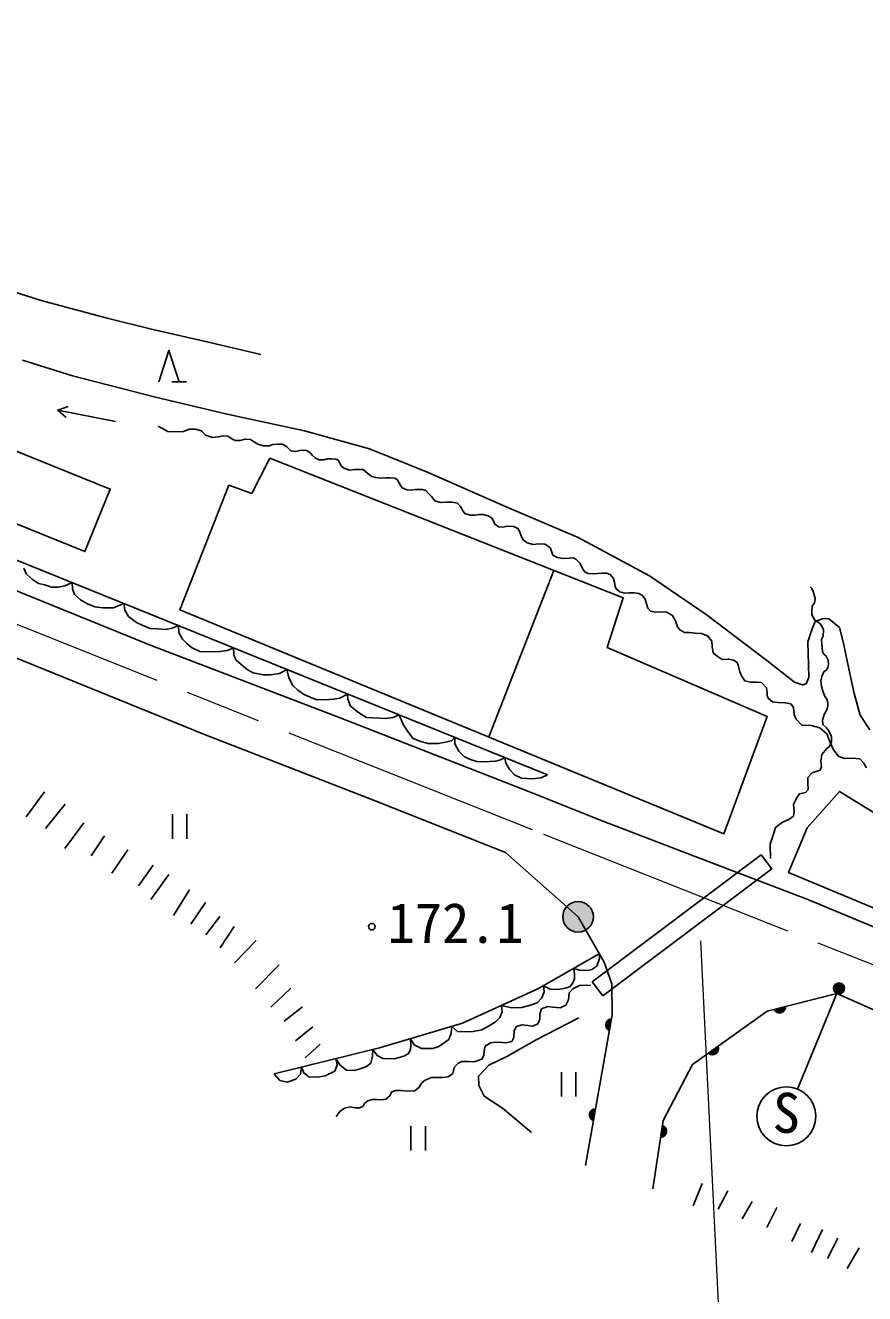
# Model space of a CAD drawing. Units: millimetres, scale not verified. Extents: x 40000 to 680000, y 20000 to 380000.
# Drawn here: x 223733 to 262159, y 251591 to 309642 of the extents above; entities that cross this region are included whole.
import ezdxf
from ezdxf.enums import TextEntityAlignment as Align

# ---------------------------------------------------------------- set-up
doc = ezdxf.new("R2010")
doc.units = ezdxf.units.MM
doc.header["$LTSCALE"] = 1000
doc.linetypes.add('CHAIN', pattern=[18.5, 12, -1.5, 3.5, -1.5])
for name, color, linetype, lineweight in [('M-BGD', 7, 'Continuous', 25), ('M-BGD-EXST', 7, 'Continuous', 25), ('M-BMK', 2, 'CHAIN', 13), ('M-STR-HTXT', 7, 'Continuous', 13)]:
    doc.layers.add(name, color=color, linetype=linetype, lineweight=lineweight)
doc.styles.add('ＭＳ ゴシック', font='')
doc.styles.get('ＭＳ ゴシック').set_extended_font_data('MS Gothic')

msp = doc.modelspace()

# ---------------------------------------------------------------- hatches: boundary and pattern name
at = {"layer": 'M-BGD'}
for points in [[(249739, 268837, 0.41421), (249039, 269537, 0.41421), (248339, 268837, 1)], [(258577, 264744), (257970, 264589, 0.84072)], [(250473, 263589), (250583, 264205, 0.84072)], [(255477, 262940), (254966, 262578, 0.84072)], [(249731, 259471), (249841, 260087, 0.84072)], [(252911, 259324), (252817, 258705, 0.84072)]]:
    msp.add_hatch(color=256, dxfattribs=at).paths.add_polyline_path(points)
at = {"layer": 'M-BGD-EXST'}
msp.add_hatch(color=256, dxfattribs=at).paths.add_polyline_path([(260765, 265443, 1), (261205, 265682, 1)])

# ---------------------------------------------------------------- linework, layer by layer
at = {"layer": 'M-BGD'}
for p, q in [((202182, 293718), (247643, 275332)), ((230445, 293328), (231112, 293328)), ((230779, 293328), (230445, 293328)), ((225214, 292034), (225594, 291700)), ((247926, 284694), (244949, 277072)), ((223766, 273418), (224606, 274555)), ((224656, 272875), (225562, 273995)), ((230464, 273531), (230464, 272414)), ((231131, 273531), (231131, 272414)), ((225546, 271969), (226403, 273138)), ((226753, 271634), (227363, 272540)), ((227693, 270843), (228418, 271898)), ((228912, 270250), (229588, 271206)), ((249686, 265869), (257428, 271677)), ((257428, 271677), (257908, 271037)), ((229473, 269624), (230297, 270777)), ((250166, 265229), (257908, 271037)), ((230511, 268900), (231253, 270069)), ((231302, 268504), (231978, 269493)), ((231994, 268010), (232637, 268850)), ((232655, 267426), (233298, 268398)), ((233314, 266734), (234303, 267755)), ((234270, 265548), (235358, 266635)), ((234979, 264708), (235885, 265565)), ((250166, 265229), (249686, 265869)), ((235589, 264066), (236429, 264725)), ((236100, 263160), (236891, 263802)), ((236545, 262386), (237237, 263012)), ((248276, 261725), (248276, 260607)), ((248942, 261725), (248942, 260607)), ((241384, 259254), (241384, 258137)), ((242051, 259254), (242051, 258137)), ((254725, 256629), (254302, 255610)), ((255890, 256298), (255452, 255459)), ((256557, 255009), (257014, 255813)), ((257685, 254616), (258141, 255526)), ((258820, 253983), (259222, 254801)), ((259731, 253481), (260226, 254531)), ((260451, 253205), (260927, 254134)), ((261359, 252741), (261910, 253691))]:
    msp.add_line(p, q, dxfattribs=at)
for points in [[(199671, 304698), (203805, 303359), (207085, 302482), (210827, 301189), (214854, 299990), (218547, 298944), (221513, 297985), (224450, 297055), (227483, 296237), (229576, 295714), (232117, 295135), (234510, 294575)], [(144923, 299578), (151433, 299356), (157973, 298917), (160926, 298616), (166370, 298237), (171548, 297922), (175060, 297494), (179097, 296818), (183217, 295851), (186323, 294973), (191035, 293460), (194209, 292110), (197316, 290940), (204886, 287942), (214903, 284095), (231933, 277187), (239675, 274185), (245714, 271789), (249039, 268837), (250226, 266757), (250589, 265775), (250607, 264356), (249375, 257449)], [(276376, 263171), (274153, 263975), (271610, 264968), (269330, 265830), (263589, 267947), (259564, 269638), (254205, 271679), (250018, 273283), (246741, 274590), (238153, 277947), (229498, 281252), (215160, 287063), (209250, 289410), (202826, 292051), (192246, 296648)], [(229839, 293328), (230309, 294766), (230779, 293328)], [(223607, 294316), (225887, 293593), (229694, 292625), (232967, 291839), (236510, 291076), (239487, 290265), (242169, 289183), (245746, 287600), (249043, 286198), (252316, 284452), (254900, 282682), (257680, 280567), (258942, 279584), (259309, 279462), (259486, 279507), (259603, 279788), (259584, 280376), (259556, 281420), (259751, 282015), (259900, 282351), (260254, 282490), (260515, 282481), (261009, 282081), (261176, 281420), (261381, 280480), (261657, 279121), (261959, 278070), (262394, 277399)], [(227857, 291507), (225214, 292034), (225693, 292196)], [(229807, 291302), (230255, 291060), (230607, 291036), (230970, 291060), (231237, 291157), (231527, 291157), (231794, 291084), (231988, 290878), (232303, 290782), (232581, 290806), (232763, 290854), (233009, 290835), (233188, 290710), (233336, 290640), (233561, 290640), (233795, 290695), (234044, 290687), (234231, 290562), (234371, 290477), (234620, 290391), (234893, 290399), (235056, 290453), (235274, 290477), (235508, 290469), (235710, 290352), (235881, 290173), (236107, 290134), (236310, 290189), (236442, 290204), (236613, 290189), (236785, 290068), (236885, 289948), (237020, 289833), (237186, 289748), (237391, 289763), (237566, 289803), (237741, 289803), (237941, 289783), (238036, 289748), (238116, 289628), (238201, 289453), (238361, 289353), (238577, 289278), (238817, 289313), (239002, 289313), (239177, 289313), (239292, 289238), (239407, 289123), (239589, 288997), (239769, 288947), (240005, 288912), (240230, 288932), (240445, 288932), (240655, 288922), (240775, 288837), (240855, 288687), (240985, 288467), (241195, 288387), (241411, 288362), (241576, 288397), (241701, 288397), (241916, 288397), (242076, 288352), (242186, 288207), (242331, 288077), (242483, 287886), (242733, 287796), (242994, 287811), (243274, 287821), (243524, 287771), (243659, 287626), (243744, 287456), (243859, 287296), (244104, 287226), (244320, 287226), (244500, 287251), (244700, 287251), (244915, 287196), (245080, 287096), (245165, 286966), (245230, 286806), (245395, 286686), (245591, 286681), (245731, 286711), (245916, 286721), (246093, 286704), (246283, 286619), (246373, 286454), (246453, 286229), (246528, 286099), (246703, 285959), (246983, 285884), (247249, 285909), (247524, 285894), (247629, 285835), (247770, 285706), (247822, 285582), (247882, 285394), (248047, 285297), (248309, 285232), (248626, 285260), (248830, 285276), (248942, 285216), (249123, 285019), (249195, 284883), (249267, 284726), (249360, 284614), (249496, 284550), (249721, 284530), (249929, 284546), (250142, 284574), (250334, 284574), (250511, 284510), (250659, 284326), (250707, 284161), (250732, 283953), (250780, 283845), (250953, 283710), (251162, 283646), (251383, 283662), (251603, 283662), (251824, 283642), (251992, 283546), (252105, 283382), (252177, 283169), (252237, 282961), (252353, 282832), (252606, 282788), (252879, 282796), (253088, 282780), (253346, 282638), (253503, 282385), (253593, 282110), (253694, 281970), (253918, 281858), (254132, 281847), (254401, 281824), (254687, 281813), (254968, 281701), (255170, 281448), (255181, 281213), (255227, 280914), (255401, 280762), (255643, 280616), (255929, 280639), (256154, 280583), (256317, 280476), (256367, 280358), (256440, 280050), (256519, 279864), (256670, 279646), (256934, 279578), (257226, 279578), (257439, 279556), (257660, 279312), (257693, 279071), (257699, 278953), (257744, 278841), (257935, 278678), (258204, 278650), (258513, 278633), (258777, 278589), (258900, 278420), (258934, 278095), (259029, 277882), (259283, 277607), (259708, 277597), (260114, 277488), (260430, 277221), (260579, 276821), (260735, 276483), (260960, 276187), (261214, 276089), (261595, 276103), (261932, 276070), (262113, 275881), (262237, 275663)], [(223656, 284795), (223789, 284529), (224056, 284277), (224338, 284088), (224619, 284027), (224937, 283924), (225234, 283924), (225546, 283986), (225878, 284134), (225889, 283858), (225988, 283586), (226254, 283340), (226581, 283161), (226919, 283028), (227283, 282977), (227764, 282977), (228244, 283178), (228291, 282874), (228460, 282588), (228815, 282315), (229086, 282187), (229440, 282039), (229783, 282013), (230172, 281993), (230448, 282044), (230742, 282167), (230766, 281845), (230924, 281548), (231114, 281359), (231333, 281169), (231727, 280978), (232186, 280972), (232646, 280978), (232973, 281024), (233260, 281149), (233283, 280823), (233375, 280605), (233617, 280381), (233892, 280157), (234162, 280002), (234629, 279914), (234951, 279914), (235376, 279983), (235697, 280163), (235795, 279776), (235973, 279432), (236203, 279214), (236473, 279030), (236772, 278892), (237036, 278789), (237439, 278771), (237847, 278794), (238134, 278846), (238484, 279036), (238496, 278794), (238618, 278484), (238980, 278185), (239353, 277961), (239646, 277950), (240238, 277921), (240577, 277967), (240844, 278082), (241034, 277639), (241277, 277268), (241484, 277004), (241836, 276859), (242156, 276766), (242647, 276777), (242973, 276839), (243241, 276895), (243401, 277048), (243396, 276751), (243578, 276419), (243816, 276182), (244064, 276058), (244400, 275955), (244730, 275939), (245268, 275970), (245485, 276022), (245691, 276122), (245733, 275877), (245899, 275577), (246127, 275344), (246447, 275179), (246974, 275158), (247351, 275194), (247643, 275332)], [(257847, 271505), (257836, 272169), (257990, 272618), (258071, 272924), (258392, 273166), (258695, 273292), (258899, 273445), (258929, 273661), (258899, 273987), (259042, 274262), (259175, 274466), (259451, 274528), (259574, 274660), (259553, 274977), (259553, 275212), (259757, 275426), (259982, 275498), (260125, 275549), (260187, 275712), (260146, 275957), (260197, 276264), (260432, 276545), (260555, 276635), (260647, 276849), (260637, 277108), (260503, 277371), (260406, 277482), (260244, 277636), (260225, 277838), (260312, 278101), (260400, 278258), (260445, 278368), (260472, 278509), (260475, 278650), (260423, 278802), (260348, 278910), (260254, 279128), (260177, 279395), (260148, 279646), (260192, 279834), (260297, 280048), (260395, 280130), (260479, 280240), (260508, 280400), (260484, 280588), (260397, 280765), (260296, 280868), (260234, 280990), (260212, 281149), (260196, 281315), (260190, 281525), (260259, 281678), (260272, 281973), (260203, 282140), (260088, 282281), (259882, 282418), (259748, 282666), (259734, 282836), (259749, 283062), (259858, 283211), (259887, 283408), (259847, 283579), (259800, 283732), (259734, 283870), (259658, 283950)], [(235124, 261650), (239954, 262841), (243750, 263970), (247200, 265537), (250008, 267139)], [(235124, 261650), (235385, 261344), (235713, 261277), (236116, 261411), (236326, 261638), (236369, 261957), (236486, 261697), (236713, 261520), (237108, 261495), (237453, 261562), (237907, 261772), (238002, 262056), (237953, 262348), (238142, 262045), (238436, 261814), (238789, 261797), (239016, 261865), (239352, 261982), (239546, 262133), (239625, 262441), (239636, 262762), (239838, 262498), (240094, 262348), (240638, 262343), (241060, 262454), (241262, 262571), (241371, 262748), (241388, 262949), (241361, 263259), (241531, 262972), (241867, 262807), (242388, 262807), (242665, 262899), (243127, 263225), (243228, 263508), (243254, 263822), (243518, 263595), (243892, 263577), (244232, 263592), (244630, 263669), (244962, 263846), (245265, 264028), (245453, 264237), (245561, 264493), (245532, 264779), (246006, 264675), (246471, 264688), (246862, 264789), (247166, 264905), (247375, 265127), (247489, 265403), (247451, 265680), (247766, 265524), (248076, 265511), (248386, 265558), (248655, 265632), (248797, 265820), (248877, 266003), (248878, 266218), (248849, 266478), (249113, 266393), (249486, 266387), (249671, 266434), (249902, 266575), (250026, 266924), (250008, 267139)], [(237963, 259694), (238143, 259938), (238341, 260083), (238620, 260142), (238824, 260101), (239051, 260101), (239196, 260171), (239254, 260299), (239412, 260415), (239615, 260473), (239807, 260473), (240034, 260456), (240238, 260485), (240418, 260647), (240511, 260828), (240697, 260892), (240947, 260892), (241221, 260851), (241570, 260880), (241768, 261037), (241890, 261246), (242035, 261368), (242332, 261490), (242582, 261490), (242832, 261485), (243096, 261519), (243305, 261669), (243371, 261934), (243529, 262125), (243711, 262209), (244042, 262223), (244285, 262205), (244640, 262323), (244720, 262486), (244743, 262714), (244790, 262915), (245027, 263073), (245256, 263096), (245559, 263087), (245741, 263078), (246002, 263134), (246091, 263315), (246120, 263634), (246218, 263811), (246483, 263895), (246740, 263862), (246968, 263829), (247197, 263941), (247290, 264160), (247290, 264389), (247370, 264631), (247655, 264730), (247883, 264702), (248224, 264679), (248476, 264795), (248601, 265038), (248634, 265359), (248797, 265546), (249105, 265700), (249443, 265714), (249619, 265700)], [(260890, 265331), (257697, 264520), (254277, 262086), (252938, 259508), (252469, 256391)], [(269119, 261685), (260890, 265331)], [(246903, 258969), (245586, 260076), (244746, 260629), (244498, 261125), (244479, 261545), (244956, 262041), (245777, 262441), (247113, 263204), (249080, 264215)]]:
    msp.add_lwpolyline(points, dxfattribs=at)
for points in [[(221238, 287666), (226463, 285555), (227617, 288413), (222393, 290523)], [(234930, 289835), (251104, 283437), (250376, 281163), (257689, 278009), (255717, 272642), (230805, 282891), (233051, 288592), (234098, 288217)], [(274765, 264165), (258679, 270860), (259526, 272905), (261014, 274578), (266636, 271108), (270460, 268568), (272118, 267375), (273087, 266513), (274420, 265042), (274721, 264416)]]:
    msp.add_lwpolyline(points, close=True, dxfattribs=at)
for centre, radius in [((249039, 268837), 700), ((239596, 268388), 150)]:
    msp.add_circle(centre, radius, dxfattribs=at)
at = {"layer": 'M-BGD-EXST'}
msp.add_line((260985, 265563), (259088, 260957), dxfattribs=at)
for centre, radius in [((260985, 265563), 250), ((258573, 259709), 1350)]:
    msp.add_circle(centre, radius, dxfattribs=at)
at = {"layer": 'M-BMK'}
msp.add_lwpolyline([(275835, 261377), (246957, 272814), (214937, 285560), (190639, 295271), (186730, 296767), (182795, 297874), (177210, 299213), (172737, 300051), (168936, 300497), (165431, 300739), (162052, 300888), (144066, 301665), (117961, 302469), (112584, 302755), (107783, 303240), (103438, 303951), (99634, 304728), (92454, 306861), (90596, 307438), (84269, 309642)], dxfattribs=at)
at = {"layer": 'M-STR-HTXT'}
msp.add_lwpolyline([(254650, 267735), (256329, 233333), (231123, 232265)], dxfattribs=at)

# ---------------------------------------------------------------- texts
at = {"layer": 'M-BGD', "style": 'ＭＳ ゴシック'}
msp.add_text('172.1', height=1833, dxfattribs=at).set_placement((240316, 267094), align=Align.BOTTOM_LEFT)
at = {"layer": 'M-BGD-EXST', "style": 'ＭＳ ゴシック'}
msp.add_text('S', height=1833, rotation=358.508, dxfattribs=at).set_placement((257918, 258417), align=Align.BOTTOM_LEFT)

doc.saveas('drawing.dxf')
